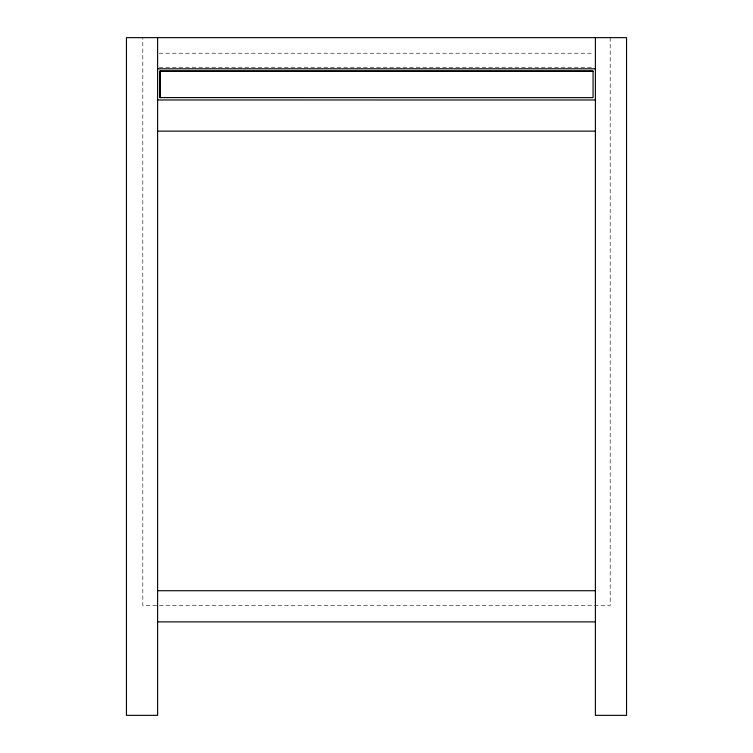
<?xml version="1.0" encoding="UTF-8"?>
<svg xmlns="http://www.w3.org/2000/svg" width="753" height="753" viewBox="0 0 753 753"><rect width="100%" height="100%" fill="white"/><g stroke="black" fill="none" stroke-linecap="round" stroke-linejoin="round"><path stroke-width="0.56" stroke-dasharray="3.77 2.82" d="M159.184 53.228L593.816 53.228M159.184 67.252L593.816 67.252M610.194 37.65L610.194 605.516L142.806 605.516L142.806 37.65"/><path stroke-width="1.13" d="M157.612 68.805L595.388 68.805M159.947 71.149L593.053 71.149M159.947 97.579L593.053 97.626L593.053 71.093L159.947 71.093L159.947 97.626M157.612 99.97L595.388 99.97M157.612 131.126L595.388 131.126M157.612 590.719L595.388 590.719M157.612 621.874L595.388 621.874M595.388 37.65L595.388 715.35L626.552 715.35L626.552 37.65L126.448 37.65L126.448 715.35L157.612 715.35L157.612 37.65M160.003 71.149L160.003 97.626"/></g></svg>
